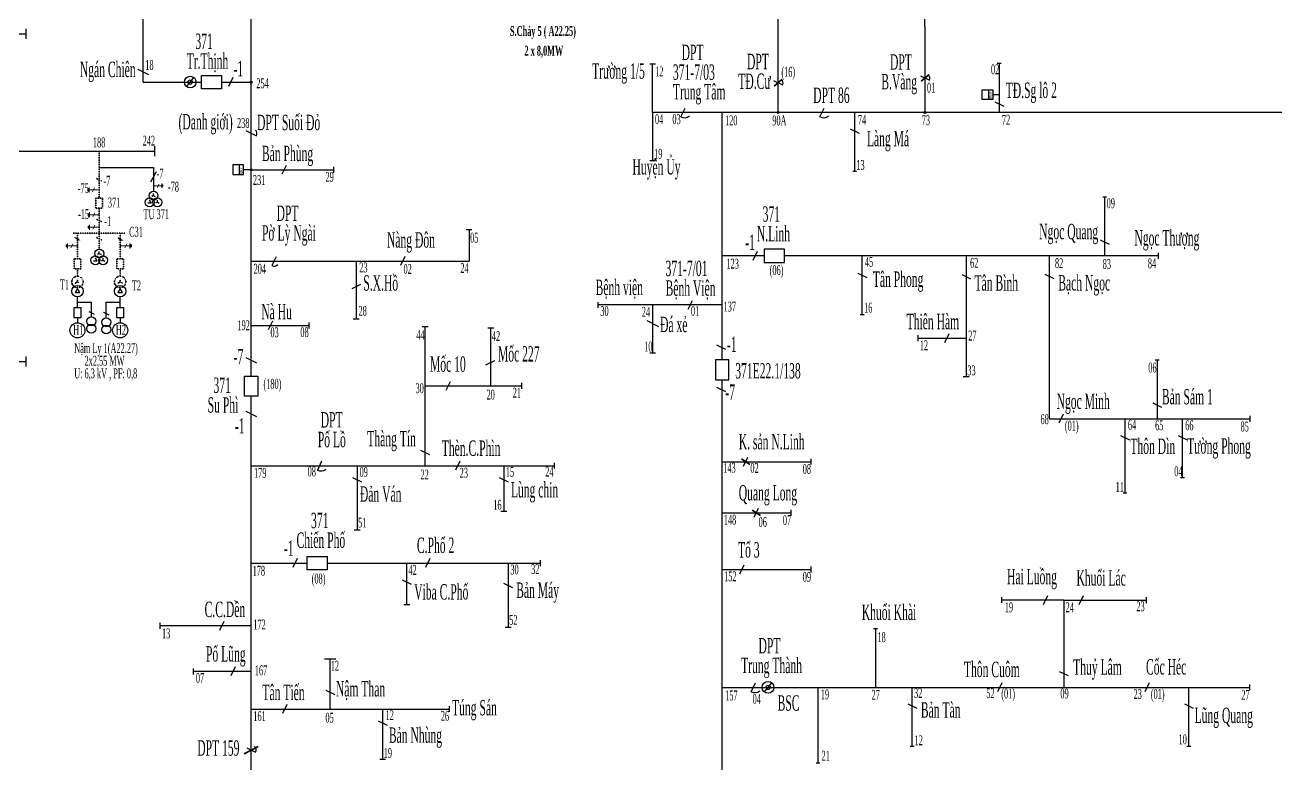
# Model space of a CAD drawing. Header units: inches. Extents: x 5954 to 16840, y 1852 to 5708.
# Drawn here: x 6516 to 7157, y 4708 to 5087 of the extents above; entities that cross this region are included whole.
import ezdxf

# ---------------------------------------------------------------- set-up
doc = ezdxf.new("R2010")
doc.units = ezdxf.units.IN
doc.header["$LTSCALE"] = 0.007
doc.header["$MEASUREMENT"] = 0
doc.linetypes.add('DASHED2', pattern=[0.375, 0.25, -0.125])
for name, color, linetype, lineweight in [('0.4+6kV', 6, 'Continuous', 25), ('Du kien', 3, 'DASHED2', 35), ('DZ 35', 30, 'Continuous', 25), ('TC 110', 1, 'Continuous', 35), ('Tiep dat', 7, 'Continuous', 15)]:
    doc.layers.add(name, color=color, linetype=linetype, lineweight=lineweight)
doc.layers.add('Chu', color=7, linetype='Continuous')
doc.layers.add('so', color=7, linetype='Continuous')
doc.styles.add('chu', font='times.ttf', dxfattribs={"width": 0.5, "height": 0.2})

msp = doc.modelspace()

# ---------------------------------------------------------------- hatches: boundary and pattern name
at = {"layer": 'DZ 35'}
for points in [[(6631.09, 5058.06, 1), (6632.17, 5058.06, 1)], [(6901.34, 5042.46, 1), (6902.42, 5042.46, 1)], [(6976.65, 5042.46, 1), (6977.73, 5042.46, 1)], [(6631.63, 5013.6, 1), (6631.63, 5012.52, 1)]]:
    msp.add_hatch(color=256, dxfattribs=at).paths.add_polyline_path(points)

# ---------------------------------------------------------------- linework, layer by layer
at = {"layer": '0.4+6kV', "color": 5, "ltscale": 0.06}
msp.add_line((6598.5, 5055.69), (6602.25, 5060.42), dxfattribs=at)
msp.add_line((6598.5, 5055.69), (6602.25, 5060.42), dxfattribs=at)
at = {"layer": '0.4+6kV'}
for p, q in [((6578.81, 4996.16), (6578.65, 4995.88)), ((6580.48, 4995.88), (6578.65, 4995.88)), ((6579.57, 4997.46), (6579.37, 4997.13)), ((6580.48, 4995.88), (6579.57, 4997.46)), ((6583.54, 4996.41), (6582.62, 4995.88)), ((6583.54, 4996.41), (6583.54, 4997.46)), ((6583.54, 4996.41), (6584.45, 4995.88)), ((6550.99, 4966.43), (6550.83, 4966.15)), ((6552.66, 4966.15), (6550.83, 4966.15)), ((6551.75, 4967.73), (6551.55, 4967.4)), ((6552.66, 4966.15), (6551.75, 4967.73)), ((6555.72, 4966.68), (6554.8, 4966.15)), ((6555.72, 4966.68), (6555.72, 4967.73)), ((6555.72, 4966.68), (6556.63, 4966.15)), ((6542.58, 4952.16), (6541.41, 4950.15)), ((6541.41, 4950.15), (6543.74, 4950.15)), ((6542.54, 4942.36), (6542.54, 4947.88)), ((6543.74, 4950.15), (6542.58, 4952.16)), ((6564.47, 4952.16), (6563.31, 4950.15)), ((6563.31, 4950.15), (6565.64, 4950.15)), ((6564.44, 4942.36), (6564.44, 4947.88)), ((6565.64, 4950.15), (6564.47, 4952.16)), ((6542.55, 4937.2), (6542.55, 4934.59)), ((6564.45, 4937.2), (6564.45, 4934.59))]:
    msp.add_line(p, q, dxfattribs=at)
at = {"layer": '0.4+6kV', "color": 20, "ltscale": 0.06}
msp.add_line((6894.88, 4745.21), (6898.62, 4749.94), dxfattribs=at)
at = {"layer": '0.4+6kV', "color": 170, "ltscale": 0.06}
msp.add_line((6894.88, 4745.21), (6898.62, 4749.94), dxfattribs=at)
at = {"layer": '0.4+6kV'}
for points in [[(6544.26, 4942.36), (6544.26, 4937.2), (6540.82, 4937.2), (6540.82, 4942.36)], [(6566.16, 4942.36), (6566.16, 4937.2), (6562.72, 4937.2), (6562.72, 4942.36)]]:
    msp.add_lwpolyline(points, close=True, dxfattribs=at)
at = {"layer": '0.4+6kV', "color": 5, "ltscale": 0.06}
for radius in [3.02, 3.02, 1.11]:
    msp.add_circle((6600.38, 5058.06), radius, dxfattribs=at)
at = {"layer": '0.4+6kV'}
for centre, radius in [((6579.57, 4996.41), 2.29), ((6583.54, 4996.41), 2.29), ((6551.75, 4966.68), 2.29), ((6555.72, 4966.68), 2.29), ((6542.54, 4950.8), 2.92), ((6564.44, 4950.8), 2.92), ((6542.54, 4930.73), 3.87), ((6542.54, 4930.73), 3.87), ((6549.68, 4931.61), 2.29), ((6564.44, 4930.73), 3.87), ((6564.44, 4930.73), 3.87), ((6557.3, 4931.15), 2.29)]:
    msp.add_circle(centre, radius, dxfattribs=at)
at = {"layer": '0.4+6kV', "color": 170, "ltscale": 0.06}
for radius in [3.02, 3.02, 1.11]:
    msp.add_circle((6896.75, 4747.58), radius, dxfattribs=at)
at = {"layer": 'Du kien'}
for p, q in [((6553.73, 5022.56), (6553.73, 4998.56)), ((6552.36, 5008.6), (6555.11, 5007.26)), ((6553.73, 4993.4), (6553.73, 4972.41)), ((6552.36, 4987.69), (6555.11, 4986.36)), ((6567.04, 4980.64), (6540.42, 4980.64)), ((6542.54, 4967.43), (6542.54, 4980.64)), ((6564.44, 4967.43), (6564.44, 4980.64)), ((6541.17, 4978.28), (6543.92, 4976.94)), ((6552.36, 4978.33), (6555.11, 4977)), ((6563.06, 4978.15), (6565.81, 4976.82)), ((6542.54, 4958.49), (6542.54, 4962.28)), ((6564.44, 4958.49), (6564.44, 4962.28)), ((6542.54, 4955.57), (6541.38, 4954.89)), ((6542.54, 4955.57), (6542.54, 4956.91)), ((6542.54, 4955.57), (6543.7, 4954.89)), ((6564.44, 4955.57), (6563.27, 4954.89)), ((6564.44, 4955.57), (6564.44, 4956.91)), ((6564.44, 4955.57), (6565.6, 4954.89))]:
    msp.add_line(p, q, dxfattribs=at)
for points in [[(6555.45, 4998.56), (6555.45, 4993.4), (6552.01, 4993.4), (6552.01, 4998.56)], [(6544.26, 4967.43), (6544.26, 4962.28), (6540.82, 4962.28), (6540.82, 4967.43)], [(6566.16, 4967.43), (6566.16, 4962.28), (6562.72, 4962.28), (6562.72, 4967.43)]]:
    msp.add_lwpolyline(points, close=True, dxfattribs=at)
for centre in [(6542.54, 4955.57), (6564.44, 4955.57)]:
    msp.add_circle(centre, 2.92, dxfattribs=at)
at = {"layer": 'DZ 35'}
for p, q in [((6901.88, 5042.46), (6901.88, 5347.76)), ((6977.19, 5086.32), (6977.19, 5237.22)), ((6631.63, 5057.52), (6631.63, 5163.11)), ((6576.19, 5058.06), (6576.19, 5148.33)), ((6475.11, 5082.79), (6516.04, 5082.79)), ((6516.04, 5085.36), (6516.04, 5080.22)), ((6977.19, 5086.32), (6977.19, 5042.46)), ((6573.47, 5064.64), (6578.92, 5062)), ((6839.05, 5067.28), (6836.03, 5067.28)), ((6837.54, 5042.46), (6837.54, 5067.28)), ((7014.3, 5067.69), (7016.28, 5067.69)), ((7015.29, 5067.69), (7015.29, 5042.46)), ((6576.19, 5058.06), (6606.08, 5058.06)), ((6616.39, 5058.06), (6632.17, 5058.06)), ((6622.21, 5060.35), (6619.98, 5055.77)), ((6631.63, 4907.27), (6631.63, 5058.6)), ((6899.58, 5058.81), (6904.17, 5056.58)), ((6974.9, 5061.2), (6979.49, 5058.98)), ((7009.88, 5049.06), (7009.88, 5054.02)), ((7015.29, 5051.54), (7012.08, 5051.54)), ((6851.99, 5040.17), (6854.21, 5044.75)), ((6923.37, 5040.17), (6925.59, 5044.75)), ((7013, 5047.94), (7017.58, 5045.71)), ((6873.15, 5042.46), (6837.54, 5042.46)), ((6837.54, 5042.46), (6837.54, 5017.65)), ((7171.64, 5042.46), (6873.15, 5042.46)), ((6873.15, 4915.57), (6873.15, 5042.46)), ((6941.19, 5012.31), (6941.19, 5042.46)), ((6628.91, 5033.18), (6634.36, 5030.53)), ((6938.9, 5034.02), (6943.48, 5031.8)), ((6582.12, 5025.13), (6582.12, 5019.99)), ((6475.11, 5022.56), (6582.12, 5022.56)), ((6839.05, 5017.65), (6836.03, 5017.65)), ((6553.73, 5014.22), (6581.55, 5014.22)), ((6582.86, 5011.97), (6580.01, 5006.75)), ((6581.55, 5014.22), (6581.55, 5002.14)), ((6625.44, 5015.54), (6625.44, 5010.59)), ((6631.63, 5013.06), (6627.64, 5013.06)), ((6631.63, 5013.06), (6673.95, 5013.06)), ((6649.57, 5015.36), (6647.34, 5010.77)), ((6673.95, 5011.55), (6673.95, 5014.58)), ((6940.2, 5012.31), (6942.18, 5012.31)), ((6581.55, 4999.85), (6580.64, 4999.32)), ((6581.55, 4999.85), (6581.55, 5000.9)), ((6581.55, 4999.85), (6582.46, 4999.32)), ((7068.39, 4999.12), (7070.36, 4999.12)), ((7069.37, 4999.12), (7069.37, 4968.96)), ((6744.88, 4982.26), (6741.86, 4982.26)), ((6743.37, 4982.26), (6743.37, 4966.27)), ((7067.08, 4977.2), (7071.67, 4974.98)), ((6553.73, 4970.12), (6552.82, 4969.59)), ((6553.73, 4970.12), (6553.73, 4971.17)), ((6553.73, 4970.12), (6554.65, 4969.59)), ((6631.63, 4966.22), (6743.37, 4966.27)), ((6644.52, 4968.51), (6642.3, 4963.93)), ((6685.49, 4966.22), (6685.49, 4936.53)), ((6710.4, 4968.55), (6708.18, 4963.96)), ((6894.79, 4968.96), (6873.15, 4968.96)), ((6889.15, 4966.67), (6891.38, 4971.26)), ((7096.81, 4968.96), (6905.11, 4968.96)), ((6945.05, 4938.81), (6945.05, 4968.96)), ((6998.33, 4968.96), (6998.33, 4906.88)), ((7040.92, 4968.96), (7040.92, 4885.38)), ((7096.81, 4970.48), (7096.81, 4967.45)), ((6942.76, 4960.13), (6947.34, 4957.9)), ((7038.63, 4959.61), (7043.22, 4957.39)), ((6687.78, 4954.26), (6683.2, 4952.03)), ((6996.04, 4959.35), (7000.63, 4957.13)), ((6542.54, 4945.12), (6549.68, 4945.12)), ((6548.3, 4940.42), (6551.05, 4939.09)), ((6549.68, 4937.64), (6549.68, 4945.12)), ((6557.3, 4937.18), (6557.3, 4945.12)), ((6557.3, 4945.12), (6564.44, 4945.12)), ((6809.35, 4945.25), (6809.35, 4942.23)), ((6873.15, 4943.74), (6809.35, 4943.74)), ((6837.54, 4943.74), (6837.54, 4918.93)), ((6855.7, 4941.51), (6857.92, 4946.1)), ((6555.93, 4939.96), (6558.68, 4938.63)), ((6642.6, 4935.5), (6640.38, 4930.91)), ((6661.32, 4931.69), (6661.32, 4934.72)), ((6687, 4936.53), (6683.97, 4936.53)), ((6834.5, 4935.77), (6840.59, 4932.67)), ((6944.06, 4938.81), (6946.04, 4938.81)), ((6631.63, 4933.21), (6661.32, 4933.21)), ((6719.42, 4932.73), (6722.44, 4932.73)), ((6720.93, 4861.28), (6720.93, 4932.73)), ((6756.02, 4931.79), (6753, 4931.79)), ((6754.51, 4902.11), (6754.51, 4931.79)), ((6973.52, 4928.19), (6973.52, 4925.17)), ((6989.38, 4928.97), (6987.16, 4924.39)), ((6870.37, 4923.25), (6874.96, 4921.03)), ((6973.52, 4926.68), (6998.33, 4926.68)), ((6475.11, 4914.67), (6516.04, 4914.67)), ((6516.04, 4917.24), (6516.04, 4912.1)), ((6628.91, 4916.73), (6634.36, 4914.08)), ((6756.36, 4915), (6751.77, 4912.78)), ((6839.05, 4918.93), (6836.03, 4918.93)), ((7095.31, 4915.54), (7097.29, 4915.54)), ((7096.3, 4915.54), (7096.3, 4885.38)), ((6720.93, 4902.27), (6770.22, 4902.27)), ((6731.59, 4899.98), (6733.81, 4904.56)), ((6770.22, 4903.78), (6770.22, 4900.76)), ((6873.15, 4550.5), (6873.15, 4905.25)), ((6999.85, 4906.88), (6996.82, 4906.88)), ((6631.63, 4395.75), (6631.63, 4896.96)), ((6870.37, 4901.63), (6874.96, 4899.4)), ((6628.91, 4889.24), (6634.36, 4886.6)), ((7094.01, 4893.62), (7098.59, 4891.39)), ((7040.92, 4885.38), (7143.78, 4885.38)), ((7048.14, 4887.67), (7045.92, 4883.09)), ((7079.83, 4847.31), (7079.83, 4885.38)), ((7109.33, 4855.23), (7109.33, 4885.38)), ((7143.78, 4886.89), (7143.78, 4883.87)), ((7077.54, 4876.74), (7082.12, 4874.51)), ((7107.04, 4876.74), (7111.62, 4874.51)), ((6667.79, 4863.57), (6665.57, 4858.99)), ((6723.22, 4866.94), (6718.64, 4869.17)), ((6738.68, 4863.57), (6736.46, 4858.99)), ((6873.15, 4863.35), (6918.59, 4863.35)), ((6884.15, 4861.06), (6886.38, 4865.65)), ((6918.59, 4864.87), (6918.59, 4861.84)), ((6631.63, 4861.28), (6787.27, 4861.28)), ((6685.97, 4861.28), (6685.97, 4828.17)), ((6761.2, 4861.28), (6761.2, 4837.74)), ((6787.27, 4859.77), (6787.27, 4862.79)), ((6683.68, 4855.27), (6688.26, 4853.04)), ((6758.9, 4855.27), (6763.49, 4853.04)), ((7108.34, 4855.23), (7110.32, 4855.23)), ((7078.84, 4847.31), (7080.82, 4847.31)), ((6762.71, 4837.74), (6759.68, 4837.74)), ((6889.66, 4834.86), (6891.88, 4839.44)), ((6908.39, 4838.66), (6908.39, 4835.63)), ((6873.15, 4837.15), (6908.39, 4837.15)), ((6687.48, 4828.17), (6684.46, 4828.17)), ((6655.24, 4813.61), (6653.02, 4809.03)), ((6723.25, 4813.61), (6721.03, 4809.03)), ((6780.02, 4809.81), (6780.02, 4812.83)), ((6631.63, 4811.32), (6660.36, 4811.32)), ((6670.67, 4811.32), (6780.07, 4811.32)), ((6711.51, 4789.9), (6711.51, 4811.32)), ((6763.42, 4811.32), (6763.42, 4778.22)), ((6873.15, 4808.01), (6918.59, 4808.01)), ((6884.24, 4810.3), (6882.02, 4805.72)), ((6918.59, 4809.52), (6918.59, 4806.5)), ((6713.8, 4800.37), (6709.22, 4802.59)), ((6761.13, 4800.96), (6765.71, 4798.74)), ((7016.58, 4790.87), (7016.58, 4793.9)), ((7038.05, 4790.05), (7040.27, 4794.63)), ((7056.29, 4790.05), (7058.51, 4794.63)), ((7090.73, 4793.85), (7090.73, 4790.83)), ((6713.02, 4789.9), (6710, 4789.9)), ((7048.39, 4792.34), (7016.58, 4792.34)), ((7048.39, 4792.34), (7048.39, 4747.58)), ((7048.39, 4792.34), (7090.73, 4792.34)), ((6584.9, 4777.6), (6584.9, 4780.62)), ((6617.65, 4781.4), (6615.43, 4776.82)), ((6631.63, 4779.11), (6584.9, 4779.11)), ((6764.93, 4778.22), (6761.91, 4778.22)), ((6950.81, 4777.73), (6952.78, 4777.73)), ((6951.8, 4777.73), (6951.8, 4747.58)), ((6675.03, 4762.04), (6669.33, 4762.04)), ((6672.18, 4736.48), (6672.18, 4762.04)), ((6601.95, 4757.27), (6601.95, 4754.25)), ((6631.63, 4755.76), (6601.95, 4755.76)), ((6623.46, 4758.05), (6621.24, 4753.47)), ((7046.1, 4755.81), (7050.69, 4753.59)), ((6888.06, 4745.29), (6890.29, 4749.87)), ((7016.57, 4749.87), (7014.35, 4745.29)), ((7092.15, 4749.87), (7089.93, 4745.29)), ((7143.78, 4746.07), (7143.78, 4749.09)), ((6669.89, 4746.2), (6674.47, 4743.98)), ((6873.15, 4747.58), (7143.78, 4747.58)), ((6922.35, 4708.8), (6922.35, 4747.58)), ((6970.67, 4717.42), (6970.67, 4747.58)), ((7112.53, 4717.42), (7112.53, 4747.58)), ((6631.63, 4736.48), (6733.4, 4736.48)), ((6649.99, 4738.78), (6647.77, 4734.19)), ((6699.05, 4736.48), (6699.05, 4710.56)), ((6733.4, 4734.97), (6733.4, 4738)), ((6968.38, 4739.07), (6972.96, 4736.85)), ((7110.24, 4739.07), (7114.82, 4736.85)), ((6696.76, 4730.47), (6701.34, 4728.25)), ((6629.34, 4716.49), (6633.92, 4714.27)), ((6969.68, 4717.42), (6971.66, 4717.42)), ((7111.54, 4717.42), (7113.52, 4717.42)), ((6700.56, 4710.56), (6697.54, 4710.56)), ((6921.36, 4708.8), (6923.34, 4708.8))]:
    msp.add_line(p, q, dxfattribs=at)
for points in [[(6616.39, 5054.62), (6606.08, 5054.62), (6606.08, 5061.5), (6616.39, 5061.5)], [(7012.08, 5054.02), (7012.08, 5049.06), (7006.59, 5049.06), (7006.59, 5054.02)], [(6627.64, 5010.59), (6627.64, 5015.54), (6622.15, 5015.54), (6622.15, 5010.59)], [(6894.79, 4965.53), (6905.11, 4965.53), (6905.11, 4972.4), (6894.79, 4972.4)], [(6869.73, 4915.57), (6869.73, 4905.25), (6876.61, 4905.25), (6876.61, 4915.57)], [(6628.19, 4896.96), (6628.19, 4907.27), (6635.07, 4907.27), (6635.07, 4896.96)], [(6670.67, 4807.88), (6660.36, 4807.88), (6660.36, 4814.76), (6670.67, 4814.76)]]:
    msp.add_lwpolyline(points, close=True, dxfattribs=at)
for centre, radius in [((6631.63, 5058.06), 0.54), ((6901.88, 5042.46), 0.54), ((6977.19, 5042.46), 0.54), ((6631.63, 5013.06), 0.54), ((6581.55, 4999.85), 2.29), ((6553.73, 4970.12), 2.29), ((6549.68, 4935.35), 2.29), ((6557.3, 4934.89), 2.29)]:
    msp.add_circle(centre, radius, dxfattribs=at)
for centre, radius, start, end in [((6901.88, 5057.69), 2.55, 334.12461, 46.3109), ((6977.19, 5060.09), 2.55, 334.12461, 46.3109), ((6853.77, 5043.84), 4.07, 244.12461, 309.67767), ((6925.14, 5043.84), 4.07, 244.12461, 309.67767), ((6632.07, 5031.64), 2.55, 334.12461, 46.3109), ((6643.41, 4966.22), 2.55, 244.12461, 316.34288), ((6667.34, 4862.65), 4.07, 244.12461, 309.67767), ((6889.84, 4748.95), 4.07, 244.12461, 309.67767), ((6631.63, 4715.38), 2.55, 334.12461, 46.3109)]:
    msp.add_arc(centre, radius, start, end, dxfattribs=at)
at = {"layer": 'TC 110', "color": 1}
for p, q in [((6899.95, 5056.05), (6903.8, 5059.34)), ((6975.27, 5058.45), (6979.12, 5061.74)), ((6883.15, 4864.75), (6887.38, 4861.96)), ((6888.65, 4838.54), (6892.89, 4835.76)), ((6628, 4713.53), (6635.26, 4717.23))]:
    msp.add_line(p, q, dxfattribs=at)
at = {"layer": 'Tiep dat'}
for p, q in [((6581.55, 5004.88), (6585.76, 5004.88)), ((6583.51, 5004.03), (6584.34, 5005.74)), ((6585.76, 5003.81), (6585.76, 5005.96)), ((6585.76, 5003.81), (6585.76, 5005.96)), ((6585.76, 5003.81), (6585.76, 5005.96)), ((6586.06, 5004.15), (6586.06, 5005.62)), ((6586.06, 5004.15), (6586.06, 5005.62)), ((6586.06, 5004.15), (6586.06, 5005.62)), ((6586.34, 5004.48), (6586.34, 5005.29)), ((6586.34, 5004.48), (6586.34, 5005.29)), ((6586.34, 5004.48), (6586.34, 5005.29)), ((6547.94, 5003.25), (6547.94, 5002.27)), ((6547.94, 5003.25), (6547.94, 5002.27)), ((6547.94, 5003.25), (6547.94, 5002.27)), ((6548.28, 5003.64), (6548.28, 5001.88)), ((6548.28, 5003.64), (6548.28, 5001.88)), ((6548.28, 5003.64), (6548.28, 5001.88)), ((6548.63, 5004.05), (6548.63, 5001.47)), ((6548.63, 5004.05), (6548.63, 5001.47)), ((6548.63, 5004.05), (6548.63, 5001.47)), ((6550.84, 5002.76), (6548.63, 5002.76)), ((6550.84, 5002.76), (6548.63, 5002.76)), ((6550.84, 5002.76), (6548.63, 5002.76)), ((6551.34, 5003.79), (6550.34, 5001.73)), ((6551.34, 5003.79), (6550.34, 5001.73)), ((6551.34, 5003.79), (6550.34, 5001.73)), ((6553.69, 5002.76), (6550.84, 5002.76)), ((6553.69, 5002.76), (6550.84, 5002.76)), ((6553.69, 5002.76), (6550.84, 5002.76)), ((6547.98, 4990.46), (6547.98, 4989.49)), ((6547.98, 4990.46), (6547.98, 4989.49)), ((6547.98, 4990.46), (6547.98, 4989.49)), ((6548.33, 4990.86), (6548.33, 4989.1)), ((6548.33, 4990.86), (6548.33, 4989.1)), ((6548.33, 4990.86), (6548.33, 4989.1)), ((6548.68, 4991.27), (6548.68, 4988.69)), ((6548.68, 4991.27), (6548.68, 4988.69)), ((6548.68, 4991.27), (6548.68, 4988.69)), ((6550.88, 4989.98), (6548.68, 4989.98)), ((6550.88, 4989.98), (6548.68, 4989.98)), ((6550.88, 4989.98), (6548.68, 4989.98)), ((6551.38, 4991.01), (6550.38, 4988.95)), ((6551.38, 4991.01), (6550.38, 4988.95)), ((6551.38, 4991.01), (6550.38, 4988.95)), ((6553.73, 4989.98), (6550.88, 4989.98)), ((6553.73, 4989.98), (6550.88, 4989.98)), ((6553.73, 4989.98), (6550.88, 4989.98)), ((6547.98, 4984.11), (6547.98, 4983.14)), ((6547.98, 4984.11), (6547.98, 4983.14)), ((6547.98, 4984.11), (6547.98, 4983.14)), ((6548.33, 4984.5), (6548.33, 4982.74)), ((6548.33, 4984.5), (6548.33, 4982.74)), ((6548.33, 4984.5), (6548.33, 4982.74)), ((6548.68, 4984.91), (6548.68, 4982.33)), ((6548.68, 4984.91), (6548.68, 4982.33)), ((6548.68, 4984.91), (6548.68, 4982.33)), ((6550.88, 4983.62), (6548.68, 4983.62)), ((6550.88, 4983.62), (6548.68, 4983.62)), ((6550.88, 4983.62), (6548.68, 4983.62)), ((6551.38, 4984.65), (6550.38, 4982.59)), ((6551.38, 4984.65), (6550.38, 4982.59)), ((6551.38, 4984.65), (6550.38, 4982.59)), ((6553.73, 4983.62), (6550.88, 4983.62)), ((6553.73, 4983.62), (6550.88, 4983.62)), ((6553.73, 4983.62), (6550.88, 4983.62)), ((6536.79, 4974.52), (6536.79, 4973.55)), ((6536.79, 4974.52), (6536.79, 4973.55)), ((6536.79, 4974.52), (6536.79, 4973.55)), ((6537.14, 4974.92), (6537.14, 4973.16)), ((6537.14, 4974.92), (6537.14, 4973.16)), ((6537.14, 4974.92), (6537.14, 4973.16)), ((6537.49, 4975.33), (6537.49, 4972.75)), ((6537.49, 4975.33), (6537.49, 4972.75)), ((6537.49, 4975.33), (6537.49, 4972.75)), ((6539.69, 4974.04), (6537.49, 4974.04)), ((6539.69, 4974.04), (6537.49, 4974.04)), ((6539.69, 4974.04), (6537.49, 4974.04)), ((6540.19, 4975.07), (6539.19, 4973.01)), ((6540.19, 4975.07), (6539.19, 4973.01)), ((6540.19, 4975.07), (6539.19, 4973.01)), ((6542.54, 4974.04), (6539.69, 4974.04)), ((6542.54, 4974.04), (6539.69, 4974.04)), ((6542.54, 4974.04), (6539.69, 4974.04)), ((6564.44, 4974.04), (6567.29, 4974.04)), ((6564.44, 4974.04), (6567.29, 4974.04)), ((6564.44, 4974.04), (6567.29, 4974.04)), ((6566.79, 4973.01), (6567.79, 4975.07)), ((6566.79, 4973.01), (6567.79, 4975.07)), ((6566.79, 4973.01), (6567.79, 4975.07)), ((6567.29, 4974.04), (6569.49, 4974.04)), ((6567.29, 4974.04), (6569.49, 4974.04)), ((6567.29, 4974.04), (6569.49, 4974.04)), ((6569.49, 4972.75), (6569.49, 4975.33)), ((6569.49, 4972.75), (6569.49, 4975.33)), ((6569.49, 4972.75), (6569.49, 4975.33)), ((6569.84, 4973.16), (6569.84, 4974.92)), ((6569.84, 4973.16), (6569.84, 4974.92)), ((6569.84, 4973.16), (6569.84, 4974.92)), ((6570.18, 4973.55), (6570.18, 4974.52)), ((6570.18, 4973.55), (6570.18, 4974.52)), ((6570.18, 4973.55), (6570.18, 4974.52))]:
    msp.add_line(p, q, dxfattribs=at)

# ---------------------------------------------------------------- texts
at = {"layer": 'Chu', "style": 'chu', "width": 0.5}
for s, p in [('-1', (6622.54, 5061.03)), ('-1', (6875.68, 4919.64)), ('-7', (6622.65, 4913.3)), ('-7', (6874.84, 4895.07)), ('-1', (6623.27, 4877.81)), ('-1', (6648.42, 4815.08))]:
    msp.add_text(s, height=7.882, dxfattribs=at).set_placement(p)
msp.add_text('KWh', height=1.79, rotation=270, dxfattribs=at).set_placement((6625.61, 5014.42))
at = {"layer": 'Chu', "style": 'chu'}
for s, insert, char_height, width, attachment_point, line_spacing_factor in [('   371\\PTr.Thịnh', (6598.56, 5062.95), 7.882, 40.4306, 7, 0.769231), ('   DPT \\P{\\fTimes New Roman|b0|i0|c163|p18;371-7/03\\P}Trung Tâm', (6847.94, 5077.25), 7.8819, 31.9689, 1, 0.769231), ('Ngán Chiên', (6543.77, 5068.52), 7.882, 40.4306, 1, 0.769231), ('   DPT\\PT{\\fTimes New Roman|b0|i0|c238|p18;Đ}.Cư', (6881.46, 5072.56), 7.8819, 25.195, 1, 0.769231), ('   DPT\\PB.Vàng', (6954.81, 5072.33), 7.882, 25.195, 1, 0.769231), ('Tr{\\fTimes New Roman|b0|i0|c163|p18;ư}ờng 1/5', (6806.49, 5067.7), 7.8819, 27.3313, 1, 0.769231), ('T{\\fTimes New Roman|b0|i0|c238|p18;Đ}.Sg lô 2', (7018.61, 5057.81), 7.8819, 31.8715, 1, 0.769231), ('DPT 86', (6919.87, 5055.26), 7.882, 25.195, 1, 0.769231), ('(Danh giới)', (6622.17, 5041.68), 7.8819, 38.7375, 3, 1.2), ('DPT Suối Ðỏ', (6634.65, 5033.29), 7.8819, 40.4306, 7, 0.769231), ('Làng Má', (6947.42, 5033.04), 7.882, 25.195, 1, 0.769231), ('{\\fTimes New Roman|b0|i0|c0|p18;Bản Phùng\\fTimes New Roman|b0|i0|c238|p18;}', (6637.15, 5014.93), 7.8819, 40.4306, 7, 0.769231), ('Huyện Ủy', (6827.2, 5018.52), 7.882, 25.195, 1, 0.769231), ('     DPT\\PPờ Lỳ Ngài', (6637.2, 4974.17), 7.882, 40.4306, 7, 0.769231), ('  371\\PN.Linh', (6890.98, 4994.36), 7.882, 54.0545, 1, 0.769231), ('Ngọc Quang', (7035.8, 4985.37), 7.882, 35.8668, 1, 0.769231), ('Nàng {\\fTimes New Roman|b0|i0|c238|p18;Đ}ôn', (6701.27, 4970.57), 7.8819, 40.4306, 7, 0.769231), ('-1', (6885.04, 4979.89), 7.882, 25.8813, 1, 0.769231), ('Ngọc Thượng', (7084.64, 4982.12), 7.8819, 50.5398, 1, 0.769231), ('371-7/01\\PBệnh Viện', (6844.17, 4966.45), 7.882, 31.9689, 1, 0.769231), ('{\\fTimes New Roman|b0|i0|c0|p18;S.X.Hồ\\fTimes New Roman|b0|i0|c238|p18;}', (6689.15, 4950.92), 7.8819, 40.4306, 7, 0.769231), ('Tân Phong', (6950.44, 4960.91), 7.882, 34.3025, 1, 0.769231), ('Bạch Ngọc', (7045.58, 4959.04), 7.882, 50.5398, 1, 0.769231), ('Bệnh viện', (6808.28, 4956.7), 7.882, 43.4554, 1, 0.769231), ('Tân Bình', (7002.64, 4958.96), 7.882, 25.195, 1, 0.769231), ('Nà Hu', (6652.53, 4936.27), 7.882, 40.4306, 9, 0.769231), ('{\\fTimes New Roman|b0|i0|c238|p18;Đ}á xẻ', (6841.35, 4937.69), 7.8819, 25.195, 1, 0.769231), ('Thiên Hàm', (6994.74, 4939.19), 7.882, 50.5398, 3, 0.769231), ('Nậm Ly 1(A22.27)\\P     2x2,55 M{\\fTimes New Roman|b0|i0|c163|p18;W\\P}U: 6,3 kV , PF: 0,8', (6540.87, 4904.94), 5.0525, 87.191, 7, 0.769231), ('Mốc 227', (6758.21, 4922.59), 7.882, 40.4306, 1, 0.769231), ('Mốc 10', (6723.34, 4917.36), 7.882, 40.4306, 1, 0.769231), ('   371E22.1/138 ', (6875.45, 4905.85), 7.8819, 42.4591, 7, 0.769231), ('  371\\PSu Phì', (6609.32, 4888.39), 7.882, 40.4306, 7, 0.769231), ('Ngọc Minh', (7071.99, 4898.3), 7.882, 50.5398, 3, 0.769231), ('Bản Sám 1', (7124.83, 4900.64), 7.882, 41.7668, 3, 0.769231), (' DPT \\PPố Lồ', (6665.8, 4888.77), 7.882, 34.5215, 1, 0.769231), ('{\\fTimes New Roman|b0|i0|c0|p18;Thàng Tín\\fTimes New Roman|b0|i0|c238|p18;}', (6691.17, 4868.65), 7.8819, 40.4306, 7, 0.769231), ('K. sản N.Linh', (6881.72, 4877.57), 7.8819, 55.1402, 1, 0.769231), ('Thèn.C.Phìn', (6729.38, 4866.18), 7.8819, 40.4306, 7, 0.769231), ('Thôn Dìn', (7105.52, 4875.2), 7.882, 41.7668, 3, 0.769231), ('Tường Phong', (7144.32, 4875.36), 7.8819, 41.7668, 3, 0.769231), ('{\\fTimes New Roman|b0|i0|c238|p18;Đ\\fTimes New Roman|b0|i0|c0|p18;ản Ván\\fTimes New Roman|b0|i0|c238|p18;}', (6687.39, 4850.74), 7.88187, 40.4306, 1, 0.769231), ('Lùng chin', (6764.83, 4842.41), 7.882, 40.4306, 7, 0.769231), ('Quang Long', (6881.72, 4851.36), 7.882, 55.1402, 1, 0.769231), ('     371\\PChiến Phố', (6654.9, 4819.03), 7.882, 59.8125, 7, 0.769231), ('{\\fTimes New Roman|b0|i0|c0|p18;C.Phố 2\\fTimes New Roman|b0|i0|c238|p18;}', (6716.63, 4816.36), 7.8819, 40.4306, 7, 0.769231), ('Tổ 3', (6881.35, 4822.07), 7.882, 31.8715, 1, 0.769231), ('Hai Luồng', (7019.3, 4808.37), 7.882, 50.5398, 1, 0.769231), ('Khuổi Lác', (7054.91, 4807.68), 7.882, 50.5398, 1, 0.769231), ('Viba C.Phố', (6743.03, 4792.45), 7.882, 40.4306, 9, 0.769231), ('{\\fTimes New Roman|b0|i0|c0|p18;Bản Máy\\fTimes New Roman|b0|i0|c238|p18;}', (6767.56, 4790.91), 7.8819, 40.4306, 7, 0.769231), ('{\\fTimes New Roman|b0|i0|c0|p18;C.C.Dền\\fTimes New Roman|b0|i0|c238|p18;}', (6628.59, 4783.5), 7.8819, 40.4306, 9, 0.769231), ('Khuổi Khài', (6944.8, 4790.04), 7.882, 33.0688, 1, 0.769231), ('Pố Lũng', (6608.45, 4758.24), 7.882, 40.4306, 7, 0.769231), ('      DPT \\PTrung Thành', (6882.91, 4772.88), 7.8819, 50.5398, 1, 0.769231), ('Thôn Cuôm', (6997.19, 4760.75), 7.882, 50.5398, 1, 0.769231), ('{\\fTimes New Roman|b0|i0|c0|p18;Thuỷ Lâm\\fTimes New Roman|b0|i0|c238|p18;}', (7053.21, 4761.95), 7.8819, 50.5398, 1, 0.769231), ('\\PCốc Héc', (7090.58, 4772.16), 7.882, 50.5398, 1, 0.769231), ('{\\fTimes New Roman|b0|i0|c0|p18;Tân Tiến\\fTimes New Roman|b0|i0|c238|p18;}', (6637.4, 4740.93), 7.8819, 40.4306, 7, 0.769231), ('Nậm Than', (6675.08, 4740.93), 7.882, 40.4306, 7, 0.769231), ('Túng Sán', (6734.65, 4730.63), 7.882, 40.4306, 7, 0.769231), ('    BSC', (6912.88, 4743.51), 7.882, 31.8715, 3, 0.769231), ('Bản Tàn', (6975.1, 4739.96), 7.882, 25.195, 1, 0.769231), ('Lũng Quang', (7115.47, 4737.2), 7.882, 29.7159, 1, 0.769231), ('{\\fTimes New Roman|b0|i0|c0|p18;Bản Nhùng\\fTimes New Roman|b0|i0|c238|p18;}', (6702.26, 4716.55), 7.8819, 40.4306, 7, 0.769231), ('DPT 159', (6603.96, 4712.44), 7.882, 40.4306, 7, 0.769231)]:
    msp.add_mtext(s, dxfattribs=dict(at, insert=insert, char_height=char_height, width=width, attachment_point=attachment_point, line_spacing_factor=line_spacing_factor))
at = {"layer": 'DZ 35', "style": 'chu', "width": 0.5}
msp.add_text('KWh', height=1.79, rotation=270, dxfattribs=at).set_placement((7010.05, 5053.02))
at = {"layer": 'so', "style": 'chu', "width": 0.5}
for s, p in [('18', (6577.34, 5064.31)), ('12', (6838.85, 5060.98)), ('(16)', (6903.57, 5060.81)), ('02', (7011.06, 5062.07)), ('254', (6634.29, 5054.92)), ('01', (6978.24, 5052.69)), ('238', (6624.39, 5034.56)), ('04', (6838.73, 5036.48)), ('03', (6847.68, 5036.52)), ('120', (6874.68, 5035.89)), ('90A', (6898.91, 5035.84)), ('74', (6942.82, 5036.2)), ('73', (6975.56, 5036.02)), ('72', (7016.69, 5036.19)), ('242', (6575.98, 5025.47)), ('188', (6550.47, 5024.61)), ('19', (6838.3, 5018.81)), ('13', (6942.01, 5013.05)), ('29', (6669.78, 5006.93)), ('-75', (6542.73, 5001.15)), ('231', (6632.53, 5005.31)), ('09', (7070.4, 4993.39)), ('-15', (6542.85, 4987.87)), ('C31', (6569.05, 4978.77)), ('05', (6743.95, 4975.75)), ('123', (6875.41, 4962.43)), ('45', (6946.38, 4963.33)), ('62', (7000.35, 4962.84)), ('82', (7043.87, 4962.69)), ('83', (7068.37, 4962.25)), ('84', (7091.53, 4962.6)), ('204', (6632.89, 4959.79)), ('23', (6687.07, 4960.46)), ('02', (6709.77, 4959.68)), ('24', (6738.92, 4960.21)), ('(06)', (6897.56, 4959.1)), ('T1', (6533.54, 4951.75)), ('T2', (6570.46, 4951.24)), ('28', (6686.68, 4938.17)), ('01', (6857.19, 4938.17)), ('137', (6873.95, 4940.4)), ('16', (6945.99, 4939.83)), ('192', (6624.59, 4930.8)), ('H1', (6540.33, 4928.42)), ('H2', (6562.22, 4928.42)), ('03', (6641.52, 4927.21)), ('08', (6656.87, 4927.29)), ('44', (6716.34, 4925.86)), ('42', (6755.09, 4925.29)), ('27', (6999.38, 4925.51)), ('10', (6833.21, 4919.9)), ('12', (6974.55, 4920.55)), ('33', (6998.94, 4907.67)), ('06', (7091.76, 4909.11)), ('(180)', (6637.93, 4900.77)), ('30', (6715.95, 4898.52)), ('20', (6752.36, 4895.22)), ('21', (6765.77, 4896.21)), ('68', (7036.47, 4882.61)), ('(01)', (7048.95, 4879.29)), ('64', (7081.3, 4879.77)), ('65', (7095.23, 4879.51)), ('66', (7110.69, 4879.5)), ('85', (7139.07, 4878.87)), ('179', (6633.11, 4855.1)), ('08', (6660.61, 4855.8)), ('09', (6687.23, 4855.54)), ('22', (6718.5, 4854.23)), ('23', (6738.58, 4855.14)), ('15', (6762.25, 4855.61)), ('24', (6782.45, 4855.71)), ('143', (6873.76, 4857.7)), ('02', (6887.67, 4857.63)), ('08', (6914.53, 4857.08)), ('04', (7105.06, 4855.9)), ('11', (7075, 4847.88)), ('16', (6755.82, 4838.72)), ('51', (6686.5, 4829.63)), ('148', (6874.04, 4831.07)), ('06', (6891.88, 4829.92)), ('07', (6904.32, 4830.87)), ('178', (6632.39, 4804.88)), ('(08)', (6662.67, 4800.86)), ('42', (6712.29, 4805.3)), ('30', (6764.56, 4805.51)), ('32', (6775.21, 4805.75)), ('152', (6874.23, 4802.01)), ('09', (6914.53, 4801.73)), ('19', (7018.16, 4786.13)), ('24', (7049.36, 4786.12)), ('23', (7085.64, 4786.63)), ('172', (6632.74, 4777.33)), ('52', (6763.95, 4779.67)), ('13', (6585.9, 4772.78)), ('18', (6952.83, 4770.8)), ('12', (6672.47, 4756.13)), ('07', (6603.27, 4749.88)), ('167', (6633.5, 4753.79)), ('157', (6874.76, 4740.93)), ('04', (6888.79, 4739.12)), ('19', (6923.77, 4741.47)), ('27', (6949.81, 4741.26)), ('32', (6971.62, 4742.18)), ('52', (7008.68, 4742.06)), ('(01)', (7016.35, 4741.91)), ('09', (7046.66, 4741.94)), ('23', (7084.21, 4741.64)), ('(01)', (7093.03, 4741.69)), ('27', (7139.46, 4741.24)), ('161', (6632.74, 4730.34)), ('12', (6700.59, 4730.85)), ('26', (6728.91, 4730.42)), ('05', (6669.72, 4729.51)), ('12', (6971.9, 4717.92)), ('10', (7107.29, 4718.39)), ('19', (6699.62, 4711.43)), ('21', (6924.16, 4710))]:
    msp.add_text(s, height=5.052, dxfattribs=at).set_placement(p)
for s, rotation, p in [('-78', 359.40894, (6588.91, 5001.95)), ('TU 371', 0.3733, (6576.41, 4987.74)), ('30', 0, (6810.72, 4938.11)), ('24', 0, (6831.99, 4937.7))]:
    msp.add_text(s, height=5.052, rotation=rotation, dxfattribs=at).set_placement(p)
at = {"layer": 'so', "char_height": 5.0525, "style": 'chu'}
for s, insert, width, attachment_point, line_spacing_factor in [('{\\fTimes New Roman|b1|i0|c0|p18;S.Chảy 5 ( A22.25)\\P       2 x 8,0MW}', (6764.36, 5086.79), 54.2721, 1, 1.2), ('{\\fTimes New Roman|b0|i0|c0|p18;-7\\fTimes New Roman|b0|i0|c238|p18;}', (6586.66, 5013.73), 34.5215, 3, 0.769231), ('{\\fTimes New Roman|b0|i0|c0|p18;-7\\fTimes New Roman|b0|i0|c238|p18;}', (6559.44, 5010), 34.5215, 3, 0.769231), ('{\\fTimes New Roman|b0|i0|c0|p18;371\\fTimes New Roman|b0|i0|c238|p18;}', (6564.51, 4998.82), 34.5215, 3, 0.769231), ('{\\fTimes New Roman|b0|i0|c0|p18;-1\\fTimes New Roman|b0|i0|c238|p18;}', (6559.84, 4989.26), 34.5215, 3, 0.769231)]:
    msp.add_mtext(s, dxfattribs=dict(at, insert=insert, width=width, attachment_point=attachment_point, line_spacing_factor=line_spacing_factor))

doc.saveas('drawing.dxf')
